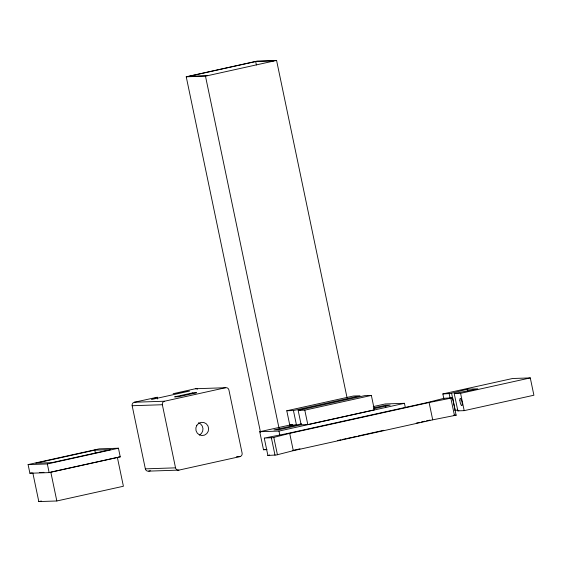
<?xml version="1.0" encoding="UTF-8"?>
<svg xmlns="http://www.w3.org/2000/svg" width="562" height="562" viewBox="0 0 562 562"><rect width="100%" height="100%" fill="white"/><g stroke="black" fill="none" stroke-linecap="round" stroke-linejoin="round"><path stroke-width="0.84" d="M157.234 397.243L134.346 402.237A2.951 2.852 88.1 0 0 132.161 405.736L145.347 468.856A2.951 2.852 88.1 0 0 148.74 471.125L178.92 470.113L239.918 456.618A2.951 2.852 88.1 0 0 242.103 453.113L228.917 389.993A2.951 2.852 88.1 0 0 225.524 387.731L195.344 388.742L173.166 393.702L189.549 391.082L151.459 399.512L157.283 397.25L157.585 398.971M443.882 398.872L442.849 393.927L450.197 393.555L467.472 389.178L477.777 388.834L454.201 393.541L457.868 410.857L458.887 410.562M452.621 397.805L429.094 402.518L289.69 433.365L272.788 437.665L264.414 438.065L287.8 433.428L427.211 402.582L444.106 398.282L452.621 397.805L456.098 415.199L432.712 419.835L293.301 450.682L276.406 454.981L267.842 455.452L269.655 455.009M454.911 410.632L457.714 409.916M260.508 432.318L186.24 76.797L257.333 61.061L276.574 60.415L347.084 397.903M273.701 60.942L255.682 61.546L189.113 76.27L207.132 75.666M186.24 76.797L205.474 76.151L276.574 60.415M134.346 402.237L164.533 401.226L225.524 387.731M28.1 464.591L99.2 448.862L118.442 448.216L120.247 456.871L49.147 472.607L29.905 473.253L28.1 464.591L47.341 463.952L118.442 448.216M94.774 450.148L35.806 463.2L51.767 462.659L110.735 449.614L94.774 450.148L95.47 453.478M286.782 410.759L353.35 396.027L359.996 395.803L293.434 410.534L286.782 410.759L289.795 425.181L296.448 424.963L293.434 410.534M301.162 424.802L298.148 410.372L364.717 395.648L371.363 395.423L374.376 409.853L307.807 424.577L301.162 424.802L278.717 429.775L273.926 429.937L301.562 423.825M298.148 410.372L304.794 410.155L371.363 395.423M29.905 473.253L31.62 472.874M266.999 449.635L263.501 449.755L259.735 431.721L292.163 424.542M373.252 406.6L385.202 403.959L404.443 403.312L405.335 407.605M289.795 425.181L292.352 424.619M373.8 407.836L385.455 405.258L390.246 405.097L373.597 408.785M442.849 393.927L512.551 378.507L530.282 377.91L533.9 395.227L464.198 410.646L457.868 410.857M259.735 431.721L278.97 431.075L404.443 403.312M454.251 393.548L460.58 393.337L530.282 377.91M148.74 471.125L150.433 470.752M263.501 449.755L265.208 449.375M32.786 472.726L38.813 501.585L41.377 501.016M56.832 500.981L123.401 486.249L117.367 457.398L50.805 472.122L56.832 500.981L38.813 501.585M292.275 450.555L299.968 448.848M337.6 440.524L341.022 439.765M342.736 439.386L346.157 438.634M347.864 438.255L351.285 437.496M352.999 437.117L356.42 436.358M358.127 435.979L383.79 430.302M416.287 423.116L419.709 422.357M421.416 421.978L424.837 421.219M426.551 420.84L429.972 420.088M132.161 405.736L162.348 404.724A2.951 2.852 88.1 0 1 164.533 401.226M453.864 415.199L456.288 415.121M118.498 456.934L120.247 456.871M236.469 456.73L239.918 456.618M145.347 468.856L175.534 467.844A2.951 2.852 88.1 0 0 178.92 470.113M39.649 472.502L43.941 472.354M467.472 389.178L467.816 390.829M460.58 393.337L464.198 410.646M451.588 393.245L455.206 410.555M450.857 398.254L454.475 415.571M449.171 393.716L450.036 397.84M429.094 402.518L432.712 419.835M385.455 405.258L385.813 406.972M255.682 61.546L256.398 64.981M304.794 410.155L307.807 424.577M289.69 433.365L293.301 450.682M205.474 76.151L279.033 428.237M278.97 431.075L279.869 435.367M273.806 437.433L277.424 454.742M271.39 437.91L275.008 455.22M264.273 438.142L267.891 455.459M162.348 404.724L175.534 467.844M47.341 463.952L49.147 472.607M198.527 422.793A6.639 6.421 88.1 0 1 199.496 435.023M195.344 388.742A2.951 2.852 88.1 0 1 197.487 389.15M192.773 392.852L174.649 396.863L178.421 396.737L196.545 392.726L192.773 392.852M196.826 425.308A6.639 6.421 88.1 0 0 201.913 435.55A6.639 6.421 88.1 0 0 207.933 425.898A6.639 6.421 88.1 0 0 196.826 425.308M459.871 400.256A3.688 0.927 77.5 0 0 461.816 405.645A3.688 0.927 77.5 0 0 461.507 400.207A3.688 0.927 77.5 0 0 459.871 400.256"/></g></svg>
